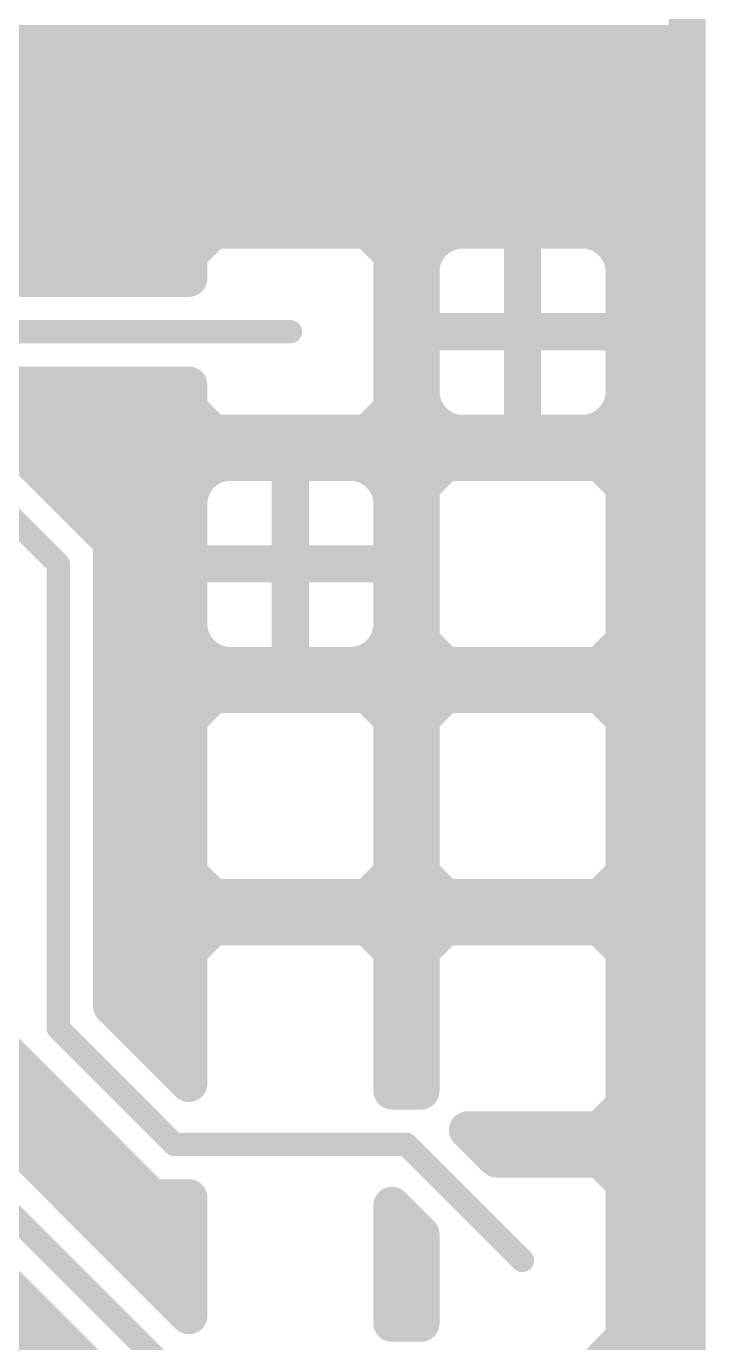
# Model space of a CAD drawing. Extents: x 1 to 104, y 1 to 74.
# Drawn here: x 96.17 to 103.6, y 42.28 to 56.68 of the extents above; entities that cross this region are included whole.
import ezdxf

# ---------------------------------------------------------------- set-up
doc = ezdxf.new("R2010")
doc.units = 0
doc.layers.add('16', color=174, linetype='CONTINUOUS')

msp = doc.modelspace()

# ---------------------------------------------------------------- linework, layer by layer
at = {"layer": '16'}
for points, const_width in [([(103.4008, 67.4526), (103.4008, 1.2192)], 0.4064), ([(60.8012, 56.4896), (103.4008, 56.4896)], 0.4064), ([(70.473, 56.0832), (103.4008, 56.0832)], 0.4064), ([(70.8794, 55.6768), (103.4008, 55.6768)], 0.4064), ([(71.2858, 55.2704), (103.4008, 55.2704)], 0.4064), ([(71.6922, 54.864), (103.4008, 54.864)], 0.4064), ([(72.0986, 54.4576), (103.4008, 54.4576)], 0.4064), ([(98.2166, 54.4512), (97.9488, 54.1834)], 0.4064), ([(99.9034, 54.4512), (98.2166, 54.4512)], 0.4064), ([(100.1712, 54.1834), (99.9034, 54.4512)], 0.4064), ([(100.7695, 54.42), (100.6653, 54.3599)], 0.4064), ([(100.8858, 54.4512), (100.7695, 54.42)], 0.4064), ([(101.6, 54.4512), (100.8858, 54.4512)], 0.4064), ([(102.3142, 54.4512), (101.6, 54.4512)], 0.4064), ([(101.6, 54.4512), (101.6, 53.34)], 0.4064), ([(101.6, 53.34), (101.6, 54.4512)], 0.4064), ([(102.4305, 54.42), (102.3142, 54.4512)], 0.4064), ([(102.5347, 54.3599), (102.4305, 54.42)], 0.4064), ([(100.5801, 54.2747), (100.52, 54.1705)], 0.4064), ([(100.6653, 54.3599), (100.5801, 54.2747)], 0.4064), ([(102.6198, 54.2747), (102.5347, 54.3599)], 0.4064), ([(102.68, 54.1705), (102.6198, 54.2747)], 0.4064), ([(97.9488, 54.1834), (97.9488, 53.9242)], 0.4064), ([(100.1712, 52.4966), (100.1712, 54.1834)], 0.4064), ([(100.52, 54.1705), (100.4888, 54.0542)], 0.4064), ([(102.7112, 54.0542), (102.68, 54.1705)], 0.4064), ([(72.505, 54.0512), (97.9488, 54.0512)], 0.4064), ([(100.1712, 54.0512), (100.4888, 54.0512)], 0.4064), ([(100.4888, 54.0542), (100.4888, 53.34)], 0.4064), ([(101.6, 54.0512), (101.6, 54.0512)], 0.4064), ([(102.7112, 53.34), (102.7112, 54.0542)], 0.4064), ([(102.7112, 54.0512), (103.4008, 54.0512)], 0.4064), ([(97.9488, 53.9242), (72.632, 53.9242)], 0.4064), ([(100.1712, 53.6448), (100.4888, 53.6448)], 0.4064), ([(101.6, 53.6448), (101.6, 53.6448)], 0.4064), ([(102.7112, 53.6448), (103.4008, 53.6448)], 0.4064), ([(72.39, 53.34), (99.06, 53.34)], 0.254), ([(100.1712, 53.2384), (100.4888, 53.2384)], 0.4064), ([(100.4888, 53.34), (101.6, 53.34)], 0.4064), ([(101.6, 53.34), (100.4888, 53.34)], 0.4064), ([(100.4888, 53.34), (100.4888, 52.6258)], 0.4064), ([(101.6, 52.2288), (101.6, 53.34)], 0.4064), ([(101.6, 53.34), (101.6, 53.34)], 0.4064), ([(101.6, 53.34), (101.6, 52.2288)], 0.4064), ([(102.7112, 53.34), (101.6, 53.34)], 0.4064), ([(101.6, 53.34), (101.6, 53.34)], 0.4064), ([(101.6, 53.34), (102.7112, 53.34)], 0.4064), ([(101.6, 53.34), (101.6, 53.34)], 0.4064), ([(101.6, 53.34), (101.6, 53.34)], 0.4064), ([(101.6, 53.2384), (101.6, 53.2384)], 0.4064), ([(102.7112, 52.6258), (102.7112, 53.34)], 0.4064), ([(102.7112, 53.2384), (103.4008, 53.2384)], 0.4064), ([(100.1712, 52.832), (100.4888, 52.832)], 0.4064), ([(101.6, 52.832), (101.6, 52.832)], 0.4064), ([(102.7112, 52.832), (103.4008, 52.832)], 0.4064), ([(72.5304, 52.7558), (97.9488, 52.7558)], 0.4064), ([(96.762, 51.3842), (95.492, 52.6542)], 0.4064), ([(97.9488, 52.7558), (97.9488, 52.4966)], 0.4064), ([(97.9488, 52.4966), (98.2166, 52.2288)], 0.4064), ([(99.9034, 52.2288), (100.1712, 52.4966)], 0.4064), ([(100.4888, 52.6258), (100.52, 52.5095)], 0.4064), ([(100.52, 52.5095), (100.5801, 52.4053)], 0.4064), ([(102.6198, 52.4053), (102.68, 52.5095)], 0.4064), ([(102.68, 52.5095), (102.7112, 52.6258)], 0.4064), ([(95.7206, 52.4256), (98.0198, 52.4256)], 0.4064), ([(100.1002, 52.4256), (100.5684, 52.4256)], 0.4064), ([(100.5801, 52.4053), (100.6653, 52.3201)], 0.4064), ([(101.6, 52.4256), (101.6, 52.4256)], 0.4064), ([(102.5347, 52.3201), (102.6198, 52.4053)], 0.4064), ([(102.6316, 52.4256), (103.4008, 52.4256)], 0.4064), ([(98.2166, 52.2288), (99.9034, 52.2288)], 0.4064), ([(100.6653, 52.3201), (100.7695, 52.26)], 0.4064), ([(100.7695, 52.26), (100.8858, 52.2288)], 0.4064), ([(100.8858, 52.2288), (101.6, 52.2288)], 0.4064), ([(101.6, 52.2288), (102.3142, 52.2288)], 0.4064), ([(102.3142, 52.2288), (102.4305, 52.26)], 0.4064), ([(102.4305, 52.26), (102.5347, 52.3201)], 0.4064), ([(95.25, 52.07), (96.52, 50.8)], 0.254), ([(96.127, 52.0192), (103.4008, 52.0192)], 0.4064), ([(98.1253, 51.8199), (98.0401, 51.7347)], 0.4064), ([(98.2295, 51.88), (98.1253, 51.8199)], 0.4064), ([(98.3458, 51.9112), (98.2295, 51.88)], 0.4064), ([(99.06, 51.9112), (98.3458, 51.9112)], 0.4064), ([(99.7742, 51.9112), (99.06, 51.9112)], 0.4064), ([(99.06, 51.9112), (99.06, 50.8)], 0.4064), ([(99.06, 50.8), (99.06, 51.9112)], 0.4064), ([(99.8905, 51.88), (99.7742, 51.9112)], 0.4064), ([(99.9947, 51.8199), (99.8905, 51.88)], 0.4064), ([(100.0799, 51.7347), (99.9947, 51.8199)], 0.4064), ([(100.7566, 51.9112), (100.4888, 51.6434)], 0.4064), ([(102.4434, 51.9112), (100.7566, 51.9112)], 0.4064), ([(102.7112, 51.6434), (102.4434, 51.9112)], 0.4064), ([(98.0401, 51.7347), (97.98, 51.6305)], 0.4064), ([(100.14, 51.6305), (100.0799, 51.7347)], 0.4064), ([(100.4888, 51.6434), (100.4888, 49.9566)], 0.4064), ([(102.7112, 49.9566), (102.7112, 51.6434)], 0.4064), ([(96.5334, 51.6128), (97.9752, 51.6128)], 0.4064), ([(97.98, 51.6305), (97.9488, 51.5142)], 0.4064), ([(97.9488, 51.5142), (97.9488, 50.8)], 0.4064), ([(99.06, 51.6128), (99.06, 51.6128)], 0.4064), ([(100.1712, 51.5142), (100.14, 51.6305)], 0.4064), ([(100.1448, 51.6128), (100.4888, 51.6128)], 0.4064), ([(100.1712, 50.8), (100.1712, 51.5142)], 0.4064), ([(102.7112, 51.6128), (103.4008, 51.6128)], 0.4064), ([(97.1042, 51.042), (96.762, 51.3842)], 0.4064), ([(96.9398, 51.2064), (97.9488, 51.2064)], 0.4064), ([(99.06, 51.2064), (99.06, 51.2064)], 0.4064), ([(100.1712, 51.2064), (100.4888, 51.2064)], 0.4064), ([(102.7112, 51.2064), (103.4008, 51.2064)], 0.4064), ([(97.1042, 45.962), (97.1042, 51.042)], 0.4064), ([(97.1042, 50.8), (99.06, 50.8)], 0.4064), ([(97.9488, 50.8), (99.06, 50.8)], 0.4064), ([(99.06, 50.8), (97.9488, 50.8)], 0.4064), ([(97.9488, 50.8), (97.9488, 50.0858)], 0.4064), ([(99.06, 49.6888), (99.06, 50.8)], 0.4064), ([(99.06, 50.8), (99.06, 50.8)], 0.4064), ([(99.06, 50.8), (99.06, 49.6888)], 0.4064), ([(100.1712, 50.8), (99.06, 50.8)], 0.4064), ([(99.06, 50.8), (99.06, 50.8)], 0.4064), ([(99.06, 50.8), (100.1712, 50.8)], 0.4064), ([(99.06, 50.8), (99.06, 50.8)], 0.4064), ([(99.06, 50.8), (99.06, 50.8)], 0.4064), ([(99.06, 50.8), (100.4888, 50.8)], 0.4064), ([(100.1712, 50.0858), (100.1712, 50.8)], 0.4064), ([(102.7112, 50.8), (103.4008, 50.8)], 0.4064), ([(96.52, 50.8), (96.52, 45.72)], 0.254), ([(97.1042, 50.3936), (97.9488, 50.3936)], 0.4064), ([(99.06, 50.3936), (99.06, 50.3936)], 0.4064), ([(100.1712, 50.3936), (100.4888, 50.3936)], 0.4064), ([(102.7112, 50.3936), (103.4008, 50.3936)], 0.4064), ([(97.9488, 50.0858), (97.98, 49.9695)], 0.4064), ([(100.14, 49.9695), (100.1712, 50.0858)], 0.4064), ([(97.1042, 49.9872), (97.9752, 49.9872)], 0.4064), ([(97.98, 49.9695), (98.0401, 49.8653)], 0.4064), ([(99.06, 49.9872), (99.06, 49.9872)], 0.4064), ([(100.0799, 49.8653), (100.14, 49.9695)], 0.4064), ([(100.1448, 49.9872), (100.4888, 49.9872)], 0.4064), ([(100.4888, 49.9566), (100.7566, 49.6888)], 0.4064), ([(102.4434, 49.6888), (102.7112, 49.9566)], 0.4064), ([(102.7112, 49.9872), (103.4008, 49.9872)], 0.4064), ([(98.0401, 49.8653), (98.1253, 49.7801)], 0.4064), ([(98.1253, 49.7801), (98.2295, 49.72)], 0.4064), ([(99.8905, 49.72), (99.9947, 49.7801)], 0.4064), ([(99.9947, 49.7801), (100.0799, 49.8653)], 0.4064), ([(98.2295, 49.72), (98.3458, 49.6888)], 0.4064), ([(98.3458, 49.6888), (99.06, 49.6888)], 0.4064), ([(99.06, 49.6888), (99.7742, 49.6888)], 0.4064), ([(99.7742, 49.6888), (99.8905, 49.72)], 0.4064), ([(100.7566, 49.6888), (102.4434, 49.6888)], 0.4064), ([(97.1042, 49.5808), (103.4008, 49.5808)], 0.4064), ([(98.2166, 49.3712), (97.9488, 49.1034)], 0.4064), ([(99.9034, 49.3712), (98.2166, 49.3712)], 0.4064), ([(100.1712, 49.1034), (99.9034, 49.3712)], 0.4064), ([(100.7566, 49.3712), (100.4888, 49.1034)], 0.4064), ([(102.4434, 49.3712), (100.7566, 49.3712)], 0.4064), ([(102.7112, 49.1034), (102.4434, 49.3712)], 0.4064), ([(97.1042, 49.1744), (98.0198, 49.1744)], 0.4064), ([(97.9488, 49.1034), (97.9488, 47.4166)], 0.4064), ([(100.1002, 49.1744), (100.5598, 49.1744)], 0.4064), ([(100.1712, 47.4166), (100.1712, 49.1034)], 0.4064), ([(100.4888, 49.1034), (100.4888, 47.4166)], 0.4064), ([(102.6402, 49.1744), (103.4008, 49.1744)], 0.4064), ([(102.7112, 47.4166), (102.7112, 49.1034)], 0.4064), ([(97.1042, 48.768), (97.9488, 48.768)], 0.4064), ([(100.1712, 48.768), (100.4888, 48.768)], 0.4064), ([(102.7112, 48.768), (103.4008, 48.768)], 0.4064), ([(97.1042, 48.3616), (97.9488, 48.3616)], 0.4064), ([(100.1712, 48.3616), (100.4888, 48.3616)], 0.4064), ([(102.7112, 48.3616), (103.4008, 48.3616)], 0.4064), ([(97.1042, 47.9552), (97.9488, 47.9552)], 0.4064), ([(100.1712, 47.9552), (100.4888, 47.9552)], 0.4064), ([(102.7112, 47.9552), (103.4008, 47.9552)], 0.4064), ([(97.1042, 47.5488), (97.9488, 47.5488)], 0.4064), ([(100.1712, 47.5488), (100.4888, 47.5488)], 0.4064), ([(102.7112, 47.5488), (103.4008, 47.5488)], 0.4064), ([(97.9488, 47.4166), (98.2166, 47.1488)], 0.4064), ([(99.9034, 47.1488), (100.1712, 47.4166)], 0.4064), ([(100.4888, 47.4166), (100.7566, 47.1488)], 0.4064), ([(102.4434, 47.1488), (102.7112, 47.4166)], 0.4064), ([(97.1042, 47.1424), (103.4008, 47.1424)], 0.4064), ([(98.2166, 47.1488), (99.9034, 47.1488)], 0.4064), ([(100.7566, 47.1488), (102.4434, 47.1488)], 0.4064), ([(98.2166, 46.8312), (97.9488, 46.5634)], 0.4064), ([(99.9034, 46.8312), (98.2166, 46.8312)], 0.4064), ([(100.1712, 46.5634), (99.9034, 46.8312)], 0.4064), ([(100.7566, 46.8312), (100.4888, 46.5634)], 0.4064), ([(102.4434, 46.8312), (100.7566, 46.8312)], 0.4064), ([(102.7112, 46.5634), (102.4434, 46.8312)], 0.4064), ([(97.1042, 46.736), (98.1214, 46.736)], 0.4064), ([(99.9986, 46.736), (100.6614, 46.736)], 0.4064), ([(102.5386, 46.736), (103.4008, 46.736)], 0.4064), ([(97.9488, 46.5634), (97.9488, 45.1174)], 0.4064), ([(100.1712, 45.0342), (100.1712, 46.5634)], 0.4064), ([(100.4888, 46.5634), (100.4888, 45.0342)], 0.4064), ([(102.7112, 44.8766), (102.7112, 46.5634)], 0.4064), ([(97.1042, 46.3296), (97.9488, 46.3296)], 0.4064), ([(100.1712, 46.3296), (100.4888, 46.3296)], 0.4064), ([(102.7112, 46.3296), (103.4008, 46.3296)], 0.4064), ([(97.9488, 45.1174), (97.1042, 45.962)], 0.4064), ([(97.143, 45.9232), (97.9488, 45.9232)], 0.4064), ([(100.1712, 45.9232), (100.4888, 45.9232)], 0.4064), ([(102.7112, 45.9232), (103.4008, 45.9232)], 0.4064), ([(96.52, 45.72), (97.79, 44.45)], 0.254), ([(95.9358, 45.478), (97.2058, 44.208)], 0.4064), ([(97.5494, 45.5168), (97.9488, 45.5168)], 0.4064), ([(100.1712, 45.5168), (100.4888, 45.5168)], 0.4064), ([(102.7112, 45.5168), (103.4008, 45.5168)], 0.4064), ([(95.8342, 45.1104), (96.3034, 45.1104)], 0.4064), ([(100.1712, 45.1104), (100.4888, 45.1104)], 0.4064), ([(100.4888, 45.0342), (100.1712, 45.0342)], 0.4064), ([(102.7112, 45.1104), (103.4008, 45.1104)], 0.4064), ([(102.4434, 44.6088), (102.7112, 44.8766)], 0.4064), ([(95.8342, 44.704), (96.7098, 44.704)], 0.4064), ([(97.9488, 42.5774), (95.8342, 44.692)], 0.4064), ([(101.315, 44.2912), (100.9974, 44.6088)], 0.4064), ([(100.9974, 44.6088), (102.4434, 44.6088)], 0.4064), ([(102.5386, 44.704), (103.4008, 44.704)], 0.4064), ([(97.79, 41.91), (95.25, 44.45)], 0.254), ([(96.2286, 44.2976), (97.1162, 44.2976)], 0.4064), ([(97.79, 44.45), (100.33, 44.45)], 0.254), ([(100.33, 44.45), (101.6, 43.18)], 0.254), ([(101.3086, 44.2976), (103.4008, 44.2976)], 0.4064), ([(102.4434, 44.2912), (101.315, 44.2912)], 0.4064), ([(102.7112, 44.0234), (102.4434, 44.2912)], 0.4064), ([(97.2058, 44.208), (97.548, 43.8658)], 0.4064), ([(102.7112, 42.3366), (102.7112, 44.0234)], 0.4064), ([(95.008, 43.8658), (97.548, 41.3258)], 0.4064), ([(96.635, 43.8912), (97.5226, 43.8912)], 0.4064), ([(97.548, 43.8658), (97.9488, 43.8658)], 0.4064), ([(97.9488, 43.8658), (97.9488, 42.5774)], 0.4064), ([(102.7112, 43.8912), (103.4008, 43.8912)], 0.4064), ([(100.1712, 42.4942), (100.1712, 43.7826)], 0.4064), ([(100.1712, 43.7826), (100.4888, 43.465)], 0.4064), ([(97.0414, 43.4848), (97.9488, 43.4848)], 0.4064), ([(100.1712, 43.4848), (100.469, 43.4848)], 0.4064), ([(100.4888, 43.465), (100.4888, 42.4942)], 0.4064), ([(102.7112, 43.4848), (103.4008, 43.4848)], 0.4064), ([(97.4478, 43.0784), (97.9488, 43.0784)], 0.4064), ([(100.1712, 43.0784), (100.4888, 43.0784)], 0.4064), ([(102.7112, 43.0784), (103.4008, 43.0784)], 0.4064), ([(67.1512, 42.672), (96.2018, 42.672)], 0.4064), ([(97.8542, 42.672), (97.9488, 42.672)], 0.4064), ([(100.1712, 42.672), (100.4888, 42.672)], 0.4064), ([(102.7112, 42.672), (103.4008, 42.672)], 0.4064), ([(100.4888, 42.4942), (100.1712, 42.4942)], 0.4064), ([(102.4434, 42.0688), (102.7112, 42.3366)], 0.4064), ([(67.0802, 42.2656), (96.6082, 42.2656)], 0.4064), ([(102.6402, 42.2656), (103.4008, 42.2656)], 0.4064)]:
    msp.add_lwpolyline(points, dxfattribs=dict(at, const_width=const_width))
for points, const_width in [([(103.4008, 56.388, 1), (103.4008, 56.5912)], 0.2032), ([(103.4008, 55.9816, 1), (103.4008, 56.1848)], 0.2032), ([(103.4008, 55.5752, 1), (103.4008, 55.7784)], 0.2032), ([(103.4008, 55.1688, 1), (103.4008, 55.372)], 0.2032), ([(103.4008, 54.7624, 1), (103.4008, 54.9656)], 0.2032), ([(98.2166, 54.5528, 1), (98.2166, 54.3496)], 0.2032), ([(98.2885, 54.3794, 1), (98.1448, 54.523)], 0.2032), ([(99.9752, 54.523, 1), (99.8315, 54.3794)], 0.2032), ([(99.9034, 54.3496, 1), (99.9034, 54.5528)], 0.2032), ([(100.7432, 54.5182, 1), (100.7958, 54.3219)], 0.2032), ([(100.8203, 54.3321, 1), (100.7187, 54.508)], 0.2032), ([(100.8858, 54.5528, 1), (100.8858, 54.3496)], 0.2032), ([(100.9121, 54.3531, 1), (100.8595, 54.5493)], 0.2032), ([(101.6, 54.5528, 1), (101.6, 54.3496)], 0.2032), ([(101.7016, 54.4512, 1), (101.4984, 54.4512)], 0.2032), ([(101.7016, 54.4512, 1), (101.4984, 54.4512)], 0.2032), ([(101.6, 54.3496, 1), (101.6, 54.5528)], 0.2032), ([(102.3405, 54.5493, 1), (102.2879, 54.3531)], 0.2032), ([(102.3142, 54.3496, 1), (102.3142, 54.5528)], 0.2032), ([(102.4813, 54.508, 1), (102.3797, 54.3321)], 0.2032), ([(102.4042, 54.3219, 1), (102.4568, 54.5182)], 0.2032), ([(103.4008, 54.356, 1), (103.4008, 54.5592)], 0.2032), ([(100.5083, 54.3466, 1), (100.652, 54.2029)], 0.2032), ([(100.6681, 54.2239, 1), (100.4922, 54.3255)], 0.2032), ([(100.6145, 54.4478, 1), (100.7161, 54.2719)], 0.2032), ([(100.7371, 54.288, 1), (100.5934, 54.4317)], 0.2032), ([(102.6066, 54.4317, 1), (102.4629, 54.288)], 0.2032), ([(102.4839, 54.2719, 1), (102.5855, 54.4478)], 0.2032), ([(102.7078, 54.3255, 1), (102.5319, 54.2239)], 0.2032), ([(102.548, 54.2029, 1), (102.6917, 54.3466)], 0.2032), ([(98.0504, 54.1834, 1), (97.8472, 54.1834)], 0.2032), ([(97.877, 54.2552, 1), (98.0206, 54.1115)], 0.2032), ([(100.2728, 54.1834, 1), (100.0696, 54.1834)], 0.2032), ([(100.0994, 54.1115, 1), (100.243, 54.2552)], 0.2032), ([(100.432, 54.2213, 1), (100.6079, 54.1197)], 0.2032), ([(100.6181, 54.1442, 1), (100.4218, 54.1968)], 0.2032), ([(102.7782, 54.1968, 1), (102.5819, 54.1442)], 0.2032), ([(102.5921, 54.1197, 1), (102.768, 54.2213)], 0.2032), ([(97.9488, 53.9496, 1), (97.9488, 54.1528)], 0.2032), ([(100.1712, 54.1528, 1), (100.1712, 53.9496)], 0.2032), ([(100.5904, 54.0542, 1), (100.3872, 54.0542)], 0.2032), ([(100.3907, 54.0805, 1), (100.5869, 54.0279)], 0.2032), ([(100.4888, 53.9496, 1), (100.4888, 54.1528)], 0.2032), ([(101.6, 54.1528, 1), (101.6, 53.9496)], 0.2032), ([(101.6, 53.9496, 1), (101.6, 54.1528)], 0.2032), ([(102.8128, 54.0542, 1), (102.6096, 54.0542)], 0.2032), ([(102.7112, 54.1528, 1), (102.7112, 53.9496)], 0.2032), ([(102.6131, 54.0279, 1), (102.8093, 54.0805)], 0.2032), ([(103.4008, 53.9496, 1), (103.4008, 54.1528)], 0.2032), ([(97.8472, 53.9242, 1), (98.0504, 53.9242)], 0.2032), ([(97.9488, 53.8226, 1), (97.9488, 54.0258)], 0.2032), ([(100.1712, 53.7464, 1), (100.1712, 53.5432)], 0.2032), ([(100.4888, 53.5432, 1), (100.4888, 53.7464)], 0.2032), ([(101.6, 53.7464, 1), (101.6, 53.5432)], 0.2032), ([(101.6, 53.5432, 1), (101.6, 53.7464)], 0.2032), ([(102.7112, 53.7464, 1), (102.7112, 53.5432)], 0.2032), ([(103.4008, 53.5432, 1), (103.4008, 53.7464)], 0.2032), ([(99.06, 53.2765, 1), (99.06, 53.4035)], 0.127), ([(100.1712, 53.34, 1), (100.1712, 53.1368)], 0.2032), ([(100.4888, 53.4416, 1), (100.4888, 53.2384)], 0.2032), ([(100.4888, 53.4416, 1), (100.4888, 53.2384)], 0.2032), ([(100.5904, 53.34, 1), (100.3872, 53.34)], 0.2032), ([(100.3872, 53.34, 1), (100.5904, 53.34)], 0.2032), ([(100.4888, 53.1368, 1), (100.4888, 53.34)], 0.2032), ([(101.7016, 53.34, 1), (101.4984, 53.34)], 0.2032), ([(101.6, 53.4416, 1), (101.6, 53.2384)], 0.2032), ([(101.7016, 53.34, 1), (101.4984, 53.34)], 0.2032), ([(101.6, 53.4416, 1), (101.6, 53.2384)], 0.2032), ([(101.7016, 53.34, 1), (101.4984, 53.34)], 0.2032), ([(101.6, 53.4416, 1), (101.6, 53.2384)], 0.2032), ([(101.6, 53.4416, 1), (101.6, 53.2384)], 0.2032), ([(101.7016, 53.34, 1), (101.4984, 53.34)], 0.2032), ([(101.4984, 53.34, 1), (101.7016, 53.34)], 0.2032), ([(101.4984, 53.34, 1), (101.7016, 53.34)], 0.2032), ([(101.4984, 53.34, 1), (101.7016, 53.34)], 0.2032), ([(101.4984, 53.34, 1), (101.7016, 53.34)], 0.2032), ([(101.6, 53.34, 1), (101.6, 53.1368)], 0.2032), ([(101.6, 53.2384, 1), (101.6, 53.4416)], 0.2032), ([(101.6, 53.2384, 1), (101.6, 53.4416)], 0.2032), ([(101.6, 53.2384, 1), (101.6, 53.4416)], 0.2032), ([(101.6, 53.2384, 1), (101.6, 53.4416)], 0.2032), ([(101.6, 53.1368, 1), (101.6, 53.34)], 0.2032), ([(102.8128, 53.34, 1), (102.6096, 53.34)], 0.2032), ([(102.6096, 53.34, 1), (102.8128, 53.34)], 0.2032), ([(102.7112, 53.34, 1), (102.7112, 53.1368)], 0.2032), ([(102.7112, 53.2384, 1), (102.7112, 53.4416)], 0.2032), ([(102.7112, 53.2384, 1), (102.7112, 53.4416)], 0.2032), ([(103.4008, 53.1368, 1), (103.4008, 53.34)], 0.2032), ([(100.1712, 52.9336, 1), (100.1712, 52.7304)], 0.2032), ([(100.4888, 52.7304, 1), (100.4888, 52.9336)], 0.2032), ([(101.6, 52.9336, 1), (101.6, 52.7304)], 0.2032), ([(101.6, 52.7304, 1), (101.6, 52.9336)], 0.2032), ([(102.7112, 52.9336, 1), (102.7112, 52.7304)], 0.2032), ([(103.4008, 52.7304, 1), (103.4008, 52.9336)], 0.2032), ([(98.0504, 52.7558, 1), (97.8472, 52.7558)], 0.2032), ([(97.9488, 52.6542, 1), (97.9488, 52.8574)], 0.2032), ([(98.0206, 52.5685, 1), (97.877, 52.4248)], 0.2032), ([(100.243, 52.4248, 1), (100.0994, 52.5685)], 0.2032), ([(100.5869, 52.6521, 1), (100.3907, 52.5995)], 0.2032), ([(100.3872, 52.6258, 1), (100.5904, 52.6258)], 0.2032), ([(100.6079, 52.5603, 1), (100.432, 52.4587)], 0.2032), ([(102.768, 52.4587, 1), (102.5921, 52.5603)], 0.2032), ([(102.6096, 52.6258, 1), (102.8128, 52.6258)], 0.2032), ([(102.8093, 52.5995, 1), (102.6131, 52.6521)], 0.2032), ([(97.8472, 52.4966, 1), (98.0504, 52.4966)], 0.2032), ([(98.0198, 52.324, 1), (98.0198, 52.5272)], 0.2032), ([(100.1002, 52.5272, 1), (100.1002, 52.324)], 0.2032), ([(100.0696, 52.4966, 1), (100.2728, 52.4966)], 0.2032), ([(100.4218, 52.4832, 1), (100.6181, 52.5358)], 0.2032), ([(100.652, 52.4771, 1), (100.5083, 52.3334)], 0.2032), ([(100.4922, 52.3545, 1), (100.6681, 52.4561)], 0.2032), ([(100.5684, 52.324, 1), (100.5684, 52.5272)], 0.2032), ([(101.6, 52.5272, 1), (101.6, 52.324)], 0.2032), ([(101.6, 52.324, 1), (101.6, 52.5272)], 0.2032), ([(102.5319, 52.4561, 1), (102.7078, 52.3545)], 0.2032), ([(102.6316, 52.5272, 1), (102.6316, 52.324)], 0.2032), ([(102.6917, 52.3334, 1), (102.548, 52.4771)], 0.2032), ([(102.5819, 52.5358, 1), (102.7782, 52.4832)], 0.2032), ([(103.4008, 52.324, 1), (103.4008, 52.5272)], 0.2032), ([(98.2166, 52.3304, 1), (98.2166, 52.1272)], 0.2032), ([(99.9034, 52.1272, 1), (99.9034, 52.3304)], 0.2032), ([(100.7161, 52.4081, 1), (100.6145, 52.2322)], 0.2032), ([(100.5934, 52.2483, 1), (100.7371, 52.392)], 0.2032), ([(100.7958, 52.3581, 1), (100.7432, 52.1618)], 0.2032), ([(100.7187, 52.172, 1), (100.8203, 52.3479)], 0.2032), ([(100.8858, 52.3304, 1), (100.8858, 52.1272)], 0.2032), ([(100.8595, 52.1307, 1), (100.9121, 52.3269)], 0.2032), ([(101.6, 52.3304, 1), (101.6, 52.1272)], 0.2032), ([(101.6, 52.1272, 1), (101.6, 52.3304)], 0.2032), ([(102.2879, 52.3269, 1), (102.3405, 52.1307)], 0.2032), ([(102.3142, 52.1272, 1), (102.3142, 52.3304)], 0.2032), ([(102.3797, 52.3479, 1), (102.4813, 52.172)], 0.2032), ([(102.4568, 52.1618, 1), (102.4042, 52.3581)], 0.2032), ([(102.4629, 52.392, 1), (102.6066, 52.2483)], 0.2032), ([(102.5855, 52.2322, 1), (102.4839, 52.4081)], 0.2032), ([(98.1448, 52.157, 1), (98.2885, 52.3006)], 0.2032), ([(99.8315, 52.3006, 1), (99.9752, 52.157)], 0.2032), ([(101.4984, 52.2288, 1), (101.7016, 52.2288)], 0.2032), ([(101.4984, 52.2288, 1), (101.7016, 52.2288)], 0.2032), ([(96.127, 52.1208, 1), (96.127, 51.9176)], 0.2032), ([(103.4008, 51.9176, 1), (103.4008, 52.1208)], 0.2032), ([(98.0745, 51.9078, 1), (98.1761, 51.7319)], 0.2032), ([(98.1971, 51.748, 1), (98.0534, 51.8917)], 0.2032), ([(98.2032, 51.9782, 1), (98.2558, 51.7819)], 0.2032), ([(98.2803, 51.7921, 1), (98.1787, 51.968)], 0.2032), ([(98.3458, 52.0128, 1), (98.3458, 51.8096)], 0.2032), ([(98.3721, 51.8131, 1), (98.3195, 52.0093)], 0.2032), ([(99.06, 52.0128, 1), (99.06, 51.8096)], 0.2032), ([(99.1616, 51.9112, 1), (98.9584, 51.9112)], 0.2032), ([(99.1616, 51.9112, 1), (98.9584, 51.9112)], 0.2032), ([(99.06, 51.8096, 1), (99.06, 52.0128)], 0.2032), ([(99.8005, 52.0093, 1), (99.7479, 51.8131)], 0.2032), ([(99.7742, 51.8096, 1), (99.7742, 52.0128)], 0.2032), ([(99.9413, 51.968, 1), (99.8397, 51.7921)], 0.2032), ([(99.8642, 51.7819, 1), (99.9168, 51.9782)], 0.2032), ([(100.0666, 51.8917, 1), (99.9229, 51.748)], 0.2032), ([(99.9439, 51.7319, 1), (100.0455, 51.9078)], 0.2032), ([(100.7566, 52.0128, 1), (100.7566, 51.8096)], 0.2032), ([(100.8285, 51.8394, 1), (100.6848, 51.983)], 0.2032), ([(102.5152, 51.983, 1), (102.3715, 51.8394)], 0.2032), ([(102.4434, 51.8096, 1), (102.4434, 52.0128)], 0.2032), ([(97.9683, 51.8066, 1), (98.112, 51.6629)], 0.2032), ([(98.1281, 51.6839, 1), (97.9522, 51.7855)], 0.2032), ([(100.1678, 51.7855, 1), (99.9919, 51.6839)], 0.2032), ([(100.008, 51.6629, 1), (100.1517, 51.8066)], 0.2032), ([(100.5904, 51.6434, 1), (100.3872, 51.6434)], 0.2032), ([(102.8128, 51.6434, 1), (102.6096, 51.6434)], 0.2032), ([(96.5334, 51.7144, 1), (96.5334, 51.5112)], 0.2032), ([(98.0504, 51.5142, 1), (97.8472, 51.5142)], 0.2032), ([(97.892, 51.6813, 1), (98.0679, 51.5797)], 0.2032), ([(98.0781, 51.6042, 1), (97.8818, 51.6568)], 0.2032), ([(97.9752, 51.5112, 1), (97.9752, 51.7144)], 0.2032), ([(99.06, 51.7144, 1), (99.06, 51.5112)], 0.2032), ([(99.06, 51.5112, 1), (99.06, 51.7144)], 0.2032), ([(100.2382, 51.6568, 1), (100.0419, 51.6042)], 0.2032), ([(100.1448, 51.7144, 1), (100.1448, 51.5112)], 0.2032), ([(100.0521, 51.5797, 1), (100.228, 51.6813)], 0.2032), ([(100.2728, 51.5142, 1), (100.0696, 51.5142)], 0.2032), ([(100.417, 51.7152, 1), (100.5606, 51.5715)], 0.2032), ([(100.4888, 51.5112, 1), (100.4888, 51.7144)], 0.2032), ([(102.7112, 51.7144, 1), (102.7112, 51.5112)], 0.2032), ([(102.6394, 51.5715, 1), (102.783, 51.7152)], 0.2032), ([(103.4008, 51.5112, 1), (103.4008, 51.7144)], 0.2032), ([(96.8338, 51.456, 1), (96.6901, 51.3124)], 0.2032), ([(96.6901, 51.3124, 1), (96.8338, 51.456)], 0.2032), ([(97.8507, 51.5405, 1), (98.0469, 51.4879)], 0.2032), ([(100.0731, 51.4879, 1), (100.2693, 51.5405)], 0.2032), ([(96.9398, 51.308, 1), (96.9398, 51.1048)], 0.2032), ([(97.9488, 51.1048, 1), (97.9488, 51.308)], 0.2032), ([(99.06, 51.308, 1), (99.06, 51.1048)], 0.2032), ([(99.06, 51.1048, 1), (99.06, 51.308)], 0.2032), ([(100.1712, 51.308, 1), (100.1712, 51.1048)], 0.2032), ([(100.4888, 51.1048, 1), (100.4888, 51.308)], 0.2032), ([(102.7112, 51.308, 1), (102.7112, 51.1048)], 0.2032), ([(103.4008, 51.1048, 1), (103.4008, 51.308)], 0.2032), ([(97.2058, 51.042, 1), (97.0026, 51.042)], 0.2032), ([(97.0324, 50.9701, 1), (97.176, 51.1138)], 0.2032), ([(97.1042, 50.9016, 1), (97.1042, 50.6984)], 0.2032), ([(97.9488, 50.9016, 1), (97.9488, 50.6984)], 0.2032), ([(97.9488, 50.9016, 1), (97.9488, 50.6984)], 0.2032), ([(98.0504, 50.8, 1), (97.8472, 50.8)], 0.2032), ([(99.1616, 50.8, 1), (98.9584, 50.8)], 0.2032), ([(99.06, 50.9016, 1), (99.06, 50.6984)], 0.2032), ([(99.1616, 50.8, 1), (98.9584, 50.8)], 0.2032), ([(99.06, 50.9016, 1), (99.06, 50.6984)], 0.2032), ([(99.1616, 50.8, 1), (98.9584, 50.8)], 0.2032), ([(99.06, 50.9016, 1), (99.06, 50.6984)], 0.2032), ([(99.06, 50.9016, 1), (99.06, 50.6984)], 0.2032), ([(99.1616, 50.8, 1), (98.9584, 50.8)], 0.2032), ([(99.06, 50.9016, 1), (99.06, 50.6984)], 0.2032), ([(99.06, 50.6984, 1), (99.06, 50.9016)], 0.2032), ([(99.06, 50.6984, 1), (99.06, 50.9016)], 0.2032), ([(99.06, 50.6984, 1), (99.06, 50.9016)], 0.2032), ([(99.06, 50.6984, 1), (99.06, 50.9016)], 0.2032), ([(99.06, 50.6984, 1), (99.06, 50.9016)], 0.2032), ([(100.2728, 50.8, 1), (100.0696, 50.8)], 0.2032), ([(100.1712, 50.6984, 1), (100.1712, 50.9016)], 0.2032), ([(100.1712, 50.6984, 1), (100.1712, 50.9016)], 0.2032), ([(100.4888, 50.6984, 1), (100.4888, 50.9016)], 0.2032), ([(102.7112, 50.9016, 1), (102.7112, 50.6984)], 0.2032), ([(103.4008, 50.6984, 1), (103.4008, 50.9016)], 0.2032), ([(96.5835, 50.8, 1), (96.4565, 50.8)], 0.127), ([(96.4751, 50.7551, 1), (96.5649, 50.8449)], 0.127), ([(97.8472, 50.8, 1), (98.0504, 50.8)], 0.2032), ([(98.9584, 50.8, 1), (99.1616, 50.8)], 0.2032), ([(98.9584, 50.8, 1), (99.1616, 50.8)], 0.2032), ([(98.9584, 50.8, 1), (99.1616, 50.8)], 0.2032), ([(98.9584, 50.8, 1), (99.1616, 50.8)], 0.2032), ([(100.0696, 50.8, 1), (100.2728, 50.8)], 0.2032), ([(97.1042, 50.4952, 1), (97.1042, 50.292)], 0.2032), ([(97.9488, 50.292, 1), (97.9488, 50.4952)], 0.2032), ([(99.06, 50.4952, 1), (99.06, 50.292)], 0.2032), ([(99.06, 50.292, 1), (99.06, 50.4952)], 0.2032), ([(100.1712, 50.4952, 1), (100.1712, 50.292)], 0.2032), ([(100.4888, 50.292, 1), (100.4888, 50.4952)], 0.2032), ([(102.7112, 50.4952, 1), (102.7112, 50.292)], 0.2032), ([(103.4008, 50.292, 1), (103.4008, 50.4952)], 0.2032), ([(98.0469, 50.1121, 1), (97.8507, 50.0595)], 0.2032), ([(100.2693, 50.0595, 1), (100.0731, 50.1121)], 0.2032), ([(97.1042, 50.0888, 1), (97.1042, 49.8856)], 0.2032), ([(97.8472, 50.0858, 1), (98.0504, 50.0858)], 0.2032), ([(98.0679, 50.0203, 1), (97.892, 49.9187)], 0.2032), ([(97.9752, 49.8856, 1), (97.9752, 50.0888)], 0.2032), ([(99.06, 50.0888, 1), (99.06, 49.8856)], 0.2032), ([(99.06, 49.8856, 1), (99.06, 50.0888)], 0.2032), ([(100.1448, 50.0888, 1), (100.1448, 49.8856)], 0.2032), ([(100.228, 49.9187, 1), (100.0521, 50.0203)], 0.2032), ([(100.0696, 50.0858, 1), (100.2728, 50.0858)], 0.2032), ([(100.5606, 50.0285, 1), (100.417, 49.8848)], 0.2032), ([(100.4888, 49.8856, 1), (100.4888, 50.0888)], 0.2032), ([(102.7112, 50.0888, 1), (102.7112, 49.8856)], 0.2032), ([(102.783, 49.8848, 1), (102.6394, 50.0285)], 0.2032), ([(103.4008, 49.8856, 1), (103.4008, 50.0888)], 0.2032), ([(97.8818, 49.9432, 1), (98.0781, 49.9958)], 0.2032), ([(98.112, 49.9371, 1), (97.9683, 49.7934)], 0.2032), ([(97.9522, 49.8145, 1), (98.1281, 49.9161)], 0.2032), ([(98.1761, 49.8681, 1), (98.0745, 49.6922)], 0.2032), ([(100.0455, 49.6922, 1), (99.9439, 49.8681)], 0.2032), ([(99.9919, 49.9161, 1), (100.1678, 49.8145)], 0.2032), ([(100.1517, 49.7934, 1), (100.008, 49.9371)], 0.2032), ([(100.0419, 49.9958, 1), (100.2382, 49.9432)], 0.2032), ([(100.3872, 49.9566, 1), (100.5904, 49.9566)], 0.2032), ([(102.6096, 49.9566, 1), (102.8128, 49.9566)], 0.2032), ([(98.0534, 49.7083, 1), (98.1971, 49.852)], 0.2032), ([(98.2558, 49.8181, 1), (98.2032, 49.6218)], 0.2032), ([(98.1787, 49.632, 1), (98.2803, 49.8079)], 0.2032), ([(98.3458, 49.7904, 1), (98.3458, 49.5872)], 0.2032), ([(98.3195, 49.5907, 1), (98.3721, 49.7869)], 0.2032), ([(99.06, 49.7904, 1), (99.06, 49.5872)], 0.2032), ([(99.06, 49.5872, 1), (99.06, 49.7904)], 0.2032), ([(99.7479, 49.7869, 1), (99.8005, 49.5907)], 0.2032), ([(99.7742, 49.5872, 1), (99.7742, 49.7904)], 0.2032), ([(99.8397, 49.8079, 1), (99.9413, 49.632)], 0.2032), ([(99.9168, 49.6218, 1), (99.8642, 49.8181)], 0.2032), ([(99.9229, 49.852, 1), (100.0666, 49.7083)], 0.2032), ([(100.7566, 49.7904, 1), (100.7566, 49.5872)], 0.2032), ([(100.6848, 49.617, 1), (100.8285, 49.7606)], 0.2032), ([(102.3715, 49.7606, 1), (102.5152, 49.617)], 0.2032), ([(102.4434, 49.5872, 1), (102.4434, 49.7904)], 0.2032), ([(97.1042, 49.6824, 1), (97.1042, 49.4792)], 0.2032), ([(98.9584, 49.6888, 1), (99.1616, 49.6888)], 0.2032), ([(98.9584, 49.6888, 1), (99.1616, 49.6888)], 0.2032), ([(103.4008, 49.4792, 1), (103.4008, 49.6824)], 0.2032), ([(98.2166, 49.4728, 1), (98.2166, 49.2696)], 0.2032), ([(98.2885, 49.2994, 1), (98.1448, 49.443)], 0.2032), ([(99.9752, 49.443, 1), (99.8315, 49.2994)], 0.2032), ([(99.9034, 49.2696, 1), (99.9034, 49.4728)], 0.2032), ([(100.7566, 49.4728, 1), (100.7566, 49.2696)], 0.2032), ([(100.8285, 49.2994, 1), (100.6848, 49.443)], 0.2032), ([(102.5152, 49.443, 1), (102.3715, 49.2994)], 0.2032), ([(102.4434, 49.2696, 1), (102.4434, 49.4728)], 0.2032), ([(97.1042, 49.276, 1), (97.1042, 49.0728)], 0.2032), ([(98.0504, 49.1034, 1), (97.8472, 49.1034)], 0.2032), ([(97.877, 49.1752, 1), (98.0206, 49.0315)], 0.2032), ([(98.0198, 49.0728, 1), (98.0198, 49.276)], 0.2032), ([(100.1002, 49.276, 1), (100.1002, 49.0728)], 0.2032), ([(100.2728, 49.1034, 1), (100.0696, 49.1034)], 0.2032), ([(100.0994, 49.0315, 1), (100.243, 49.1752)], 0.2032), ([(100.5904, 49.1034, 1), (100.3872, 49.1034)], 0.2032), ([(100.417, 49.1752, 1), (100.5606, 49.0315)], 0.2032), ([(100.5598, 49.0728, 1), (100.5598, 49.276)], 0.2032), ([(102.6402, 49.276, 1), (102.6402, 49.0728)], 0.2032), ([(102.8128, 49.1034, 1), (102.6096, 49.1034)], 0.2032), ([(102.6394, 49.0315, 1), (102.783, 49.1752)], 0.2032), ([(103.4008, 49.0728, 1), (103.4008, 49.276)], 0.2032), ([(97.1042, 48.8696, 1), (97.1042, 48.6664)], 0.2032), ([(97.9488, 48.6664, 1), (97.9488, 48.8696)], 0.2032), ([(100.1712, 48.8696, 1), (100.1712, 48.6664)], 0.2032), ([(100.4888, 48.6664, 1), (100.4888, 48.8696)], 0.2032), ([(102.7112, 48.8696, 1), (102.7112, 48.6664)], 0.2032), ([(103.4008, 48.6664, 1), (103.4008, 48.8696)], 0.2032), ([(97.1042, 48.4632, 1), (97.1042, 48.26)], 0.2032), ([(97.9488, 48.26, 1), (97.9488, 48.4632)], 0.2032), ([(100.1712, 48.4632, 1), (100.1712, 48.26)], 0.2032), ([(100.4888, 48.26, 1), (100.4888, 48.4632)], 0.2032), ([(102.7112, 48.4632, 1), (102.7112, 48.26)], 0.2032), ([(103.4008, 48.26, 1), (103.4008, 48.4632)], 0.2032), ([(97.1042, 48.0568, 1), (97.1042, 47.8536)], 0.2032), ([(97.9488, 47.8536, 1), (97.9488, 48.0568)], 0.2032), ([(100.1712, 48.0568, 1), (100.1712, 47.8536)], 0.2032), ([(100.4888, 47.8536, 1), (100.4888, 48.0568)], 0.2032), ([(102.7112, 48.0568, 1), (102.7112, 47.8536)], 0.2032), ([(103.4008, 47.8536, 1), (103.4008, 48.0568)], 0.2032), ([(97.1042, 47.6504, 1), (97.1042, 47.4472)], 0.2032), ([(97.9488, 47.4472, 1), (97.9488, 47.6504)], 0.2032), ([(100.1712, 47.6504, 1), (100.1712, 47.4472)], 0.2032), ([(100.4888, 47.4472, 1), (100.4888, 47.6504)], 0.2032), ([(102.7112, 47.6504, 1), (102.7112, 47.4472)], 0.2032), ([(103.4008, 47.4472, 1), (103.4008, 47.6504)], 0.2032), ([(98.0206, 47.4885, 1), (97.877, 47.3448)], 0.2032), ([(97.8472, 47.4166, 1), (98.0504, 47.4166)], 0.2032), ([(100.0696, 47.4166, 1), (100.2728, 47.4166)], 0.2032), ([(100.243, 47.3448, 1), (100.0994, 47.4885)], 0.2032), ([(100.5606, 47.4885, 1), (100.417, 47.3448)], 0.2032), ([(100.3872, 47.4166, 1), (100.5904, 47.4166)], 0.2032), ([(102.6096, 47.4166, 1), (102.8128, 47.4166)], 0.2032), ([(102.783, 47.3448, 1), (102.6394, 47.4885)], 0.2032), ([(97.1042, 47.244, 1), (97.1042, 47.0408)], 0.2032), ([(98.2166, 47.2504, 1), (98.2166, 47.0472)], 0.2032), ([(98.1448, 47.077, 1), (98.2885, 47.2206)], 0.2032), ([(99.8315, 47.2206, 1), (99.9752, 47.077)], 0.2032), ([(99.9034, 47.0472, 1), (99.9034, 47.2504)], 0.2032), ([(100.7566, 47.2504, 1), (100.7566, 47.0472)], 0.2032), ([(100.6848, 47.077, 1), (100.8285, 47.2206)], 0.2032), ([(102.3715, 47.2206, 1), (102.5152, 47.077)], 0.2032), ([(102.4434, 47.0472, 1), (102.4434, 47.2504)], 0.2032), ([(103.4008, 47.0408, 1), (103.4008, 47.244)], 0.2032), ([(98.2166, 46.9328, 1), (98.2166, 46.7296)], 0.2032), ([(98.2885, 46.7594, 1), (98.1448, 46.903)], 0.2032), ([(99.9752, 46.903, 1), (99.8315, 46.7594)], 0.2032), ([(99.9034, 46.7296, 1), (99.9034, 46.9328)], 0.2032), ([(100.7566, 46.9328, 1), (100.7566, 46.7296)], 0.2032), ([(100.8285, 46.7594, 1), (100.6848, 46.903)], 0.2032), ([(102.5152, 46.903, 1), (102.3715, 46.7594)], 0.2032), ([(102.4434, 46.7296, 1), (102.4434, 46.9328)], 0.2032), ([(97.1042, 46.8376, 1), (97.1042, 46.6344)], 0.2032), ([(98.1214, 46.6344, 1), (98.1214, 46.8376)], 0.2032), ([(99.9986, 46.8376, 1), (99.9986, 46.6344)], 0.2032), ([(100.6614, 46.6344, 1), (100.6614, 46.8376)], 0.2032), ([(102.5386, 46.8376, 1), (102.5386, 46.6344)], 0.2032), ([(103.4008, 46.6344, 1), (103.4008, 46.8376)], 0.2032), ([(98.0504, 46.5634, 1), (97.8472, 46.5634)], 0.2032), ([(97.877, 46.6352, 1), (98.0206, 46.4915)], 0.2032), ([(100.2728, 46.5634, 1), (100.0696, 46.5634)], 0.2032), ([(100.0994, 46.4915, 1), (100.243, 46.6352)], 0.2032), ([(100.5904, 46.5634, 1), (100.3872, 46.5634)], 0.2032), ([(100.417, 46.6352, 1), (100.5606, 46.4915)], 0.2032), ([(102.8128, 46.5634, 1), (102.6096, 46.5634)], 0.2032), ([(102.6394, 46.4915, 1), (102.783, 46.6352)], 0.2032), ([(97.1042, 46.4312, 1), (97.1042, 46.228)], 0.2032), ([(97.9488, 46.228, 1), (97.9488, 46.4312)], 0.2032), ([(100.1712, 46.4312, 1), (100.1712, 46.228)], 0.2032), ([(100.4888, 46.228, 1), (100.4888, 46.4312)], 0.2032), ([(102.7112, 46.4312, 1), (102.7112, 46.228)], 0.2032), ([(103.4008, 46.228, 1), (103.4008, 46.4312)], 0.2032), ([(97.176, 46.0338, 1), (97.0324, 45.8901)], 0.2032), ([(97.143, 46.0248, 1), (97.143, 45.8216)], 0.2032), ([(97.9488, 45.8216, 1), (97.9488, 46.0248)], 0.2032), ([(100.1712, 46.0248, 1), (100.1712, 45.8216)], 0.2032), ([(100.4888, 45.8216, 1), (100.4888, 46.0248)], 0.2032), ([(102.7112, 46.0248, 1), (102.7112, 45.8216)], 0.2032), ([(103.4008, 45.8216, 1), (103.4008, 46.0248)], 0.2032), ([(97.0026, 45.962, 1), (97.2058, 45.962)], 0.2032), ([(96.5649, 45.7649, 1), (96.4751, 45.6751)], 0.127), ([(96.4565, 45.72, 1), (96.5835, 45.72)], 0.127), ([(97.5494, 45.6184, 1), (97.5494, 45.4152)], 0.2032), ([(97.9488, 45.4152, 1), (97.9488, 45.6184)], 0.2032), ([(100.1712, 45.6184, 1), (100.1712, 45.4152)], 0.2032), ([(100.4888, 45.4152, 1), (100.4888, 45.6184)], 0.2032), ([(102.7112, 45.6184, 1), (102.7112, 45.4152)], 0.2032), ([(103.4008, 45.4152, 1), (103.4008, 45.6184)], 0.2032), ([(96.3034, 45.0088, 1), (96.3034, 45.212)], 0.2032), ([(97.8472, 45.1174, 1), (98.0504, 45.1174)], 0.2032), ([(97.877, 45.0455, 1), (98.0206, 45.1892)], 0.2032), ([(100.1712, 45.212, 1), (100.1712, 45.0088)], 0.2032), ([(100.1712, 45.1358, 1), (100.1712, 44.9326)], 0.2032), ([(100.4888, 45.0088, 1), (100.4888, 45.212)], 0.2032), ([(100.4888, 44.9326, 1), (100.4888, 45.1358)], 0.2032), ([(102.7112, 45.212, 1), (102.7112, 45.0088)], 0.2032), ([(103.4008, 45.0088, 1), (103.4008, 45.212)], 0.2032), ([(100.0696, 45.0342, 1), (100.2728, 45.0342)], 0.2032), ([(100.3872, 45.0342, 1), (100.5904, 45.0342)], 0.2032), ([(102.783, 44.8048, 1), (102.6394, 44.9485)], 0.2032), ([(102.6096, 44.8766, 1), (102.8128, 44.8766)], 0.2032), ([(96.7098, 44.6024, 1), (96.7098, 44.8056)], 0.2032), ([(101.0692, 44.6806, 1), (100.9255, 44.537)], 0.2032), ([(100.9974, 44.7104, 1), (100.9974, 44.5072)], 0.2032), ([(102.3715, 44.6806, 1), (102.5152, 44.537)], 0.2032), ([(102.5386, 44.8056, 1), (102.5386, 44.6024)], 0.2032), ([(102.4434, 44.5072, 1), (102.4434, 44.7104)], 0.2032), ([(103.4008, 44.6024, 1), (103.4008, 44.8056)], 0.2032), ([(96.2286, 44.3992, 1), (96.2286, 44.196)], 0.2032), ([(97.1162, 44.196, 1), (97.1162, 44.3992)], 0.2032), ([(97.79, 44.5135, 1), (97.79, 44.3865)], 0.127), ([(97.7451, 44.4051, 1), (97.8349, 44.4949)], 0.127), ([(100.3749, 44.4949, 1), (100.2851, 44.4051)], 0.127), ([(100.33, 44.3865, 1), (100.33, 44.5135)], 0.127), ([(101.3086, 44.3992, 1), (101.3086, 44.196)], 0.2032), ([(101.315, 44.3928, 1), (101.315, 44.1896)], 0.2032), ([(102.5152, 44.363, 1), (102.3715, 44.2194)], 0.2032), ([(102.4434, 44.1896, 1), (102.4434, 44.3928)], 0.2032), ([(103.4008, 44.196, 1), (103.4008, 44.3992)], 0.2032), ([(97.2776, 44.2799, 1), (97.134, 44.1362)], 0.2032), ([(97.134, 44.1362, 1), (97.2776, 44.2799)], 0.2032), ([(101.2431, 44.2194, 1), (101.3868, 44.363)], 0.2032), ([(102.8128, 44.0234, 1), (102.6096, 44.0234)], 0.2032), ([(96.635, 43.9928, 1), (96.635, 43.7896)], 0.2032), ([(97.548, 43.9674, 1), (97.548, 43.7642)], 0.2032), ([(97.5226, 43.7896, 1), (97.5226, 43.9928)], 0.2032), ([(98.0504, 43.8658, 1), (97.8472, 43.8658)], 0.2032), ([(97.9488, 43.7642, 1), (97.9488, 43.9674)], 0.2032), ([(102.7112, 43.9928, 1), (102.7112, 43.7896)], 0.2032), ([(102.6394, 43.9515, 1), (102.783, 44.0952)], 0.2032), ([(103.4008, 43.7896, 1), (103.4008, 43.9928)], 0.2032), ([(97.4762, 43.794, 1), (97.6199, 43.9376)], 0.2032), ([(100.2728, 43.7826, 1), (100.0696, 43.7826)], 0.2032), ([(100.243, 43.8545, 1), (100.0994, 43.7108)], 0.2032), ([(97.0414, 43.5864, 1), (97.0414, 43.3832)], 0.2032), ([(97.9488, 43.3832, 1), (97.9488, 43.5864)], 0.2032), ([(100.1712, 43.5864, 1), (100.1712, 43.3832)], 0.2032), ([(100.5904, 43.465, 1), (100.3872, 43.465)], 0.2032), ([(100.417, 43.3932, 1), (100.5606, 43.5369)], 0.2032), ([(100.469, 43.3832, 1), (100.469, 43.5864)], 0.2032), ([(102.7112, 43.5864, 1), (102.7112, 43.3832)], 0.2032), ([(103.4008, 43.3832, 1), (103.4008, 43.5864)], 0.2032), ([(97.4478, 43.18, 1), (97.4478, 42.9768)], 0.2032), ([(97.9488, 42.9768, 1), (97.9488, 43.18)], 0.2032), ([(100.1712, 43.18, 1), (100.1712, 42.9768)], 0.2032), ([(100.4888, 42.9768, 1), (100.4888, 43.18)], 0.2032), ([(101.5551, 43.1351, 1), (101.6449, 43.2249)], 0.127), ([(102.7112, 43.18, 1), (102.7112, 42.9768)], 0.2032), ([(103.4008, 42.9768, 1), (103.4008, 43.18)], 0.2032), ([(96.2018, 42.5704, 1), (96.2018, 42.7736)], 0.2032), ([(97.8542, 42.7736, 1), (97.8542, 42.5704)], 0.2032), ([(97.9488, 42.5704, 1), (97.9488, 42.7736)], 0.2032), ([(100.1712, 42.7736, 1), (100.1712, 42.5704)], 0.2032), ([(100.4888, 42.5704, 1), (100.4888, 42.7736)], 0.2032), ([(102.7112, 42.7736, 1), (102.7112, 42.5704)], 0.2032), ([(103.4008, 42.5704, 1), (103.4008, 42.7736)], 0.2032), ([(97.8472, 42.5774, 1), (98.0504, 42.5774)], 0.2032), ([(97.877, 42.5055, 1), (98.0206, 42.6492)], 0.2032), ([(100.1712, 42.5958, 1), (100.1712, 42.3926)], 0.2032), ([(100.4888, 42.3926, 1), (100.4888, 42.5958)], 0.2032), ([(100.0696, 42.4942, 1), (100.2728, 42.4942)], 0.2032), ([(100.3872, 42.4942, 1), (100.5904, 42.4942)], 0.2032), ([(102.783, 42.2648, 1), (102.6394, 42.4085)], 0.2032), ([(96.6082, 42.164, 1), (96.6082, 42.3672)], 0.2032), ([(102.6402, 42.3672, 1), (102.6402, 42.164)], 0.2032), ([(102.6096, 42.3366, 1), (102.8128, 42.3366)], 0.2032), ([(103.4008, 42.164, 1), (103.4008, 42.3672)], 0.2032)]:
    msp.add_lwpolyline(points, format="xyb", dxfattribs=dict(at, const_width=const_width))

doc.saveas('drawing.dxf')
